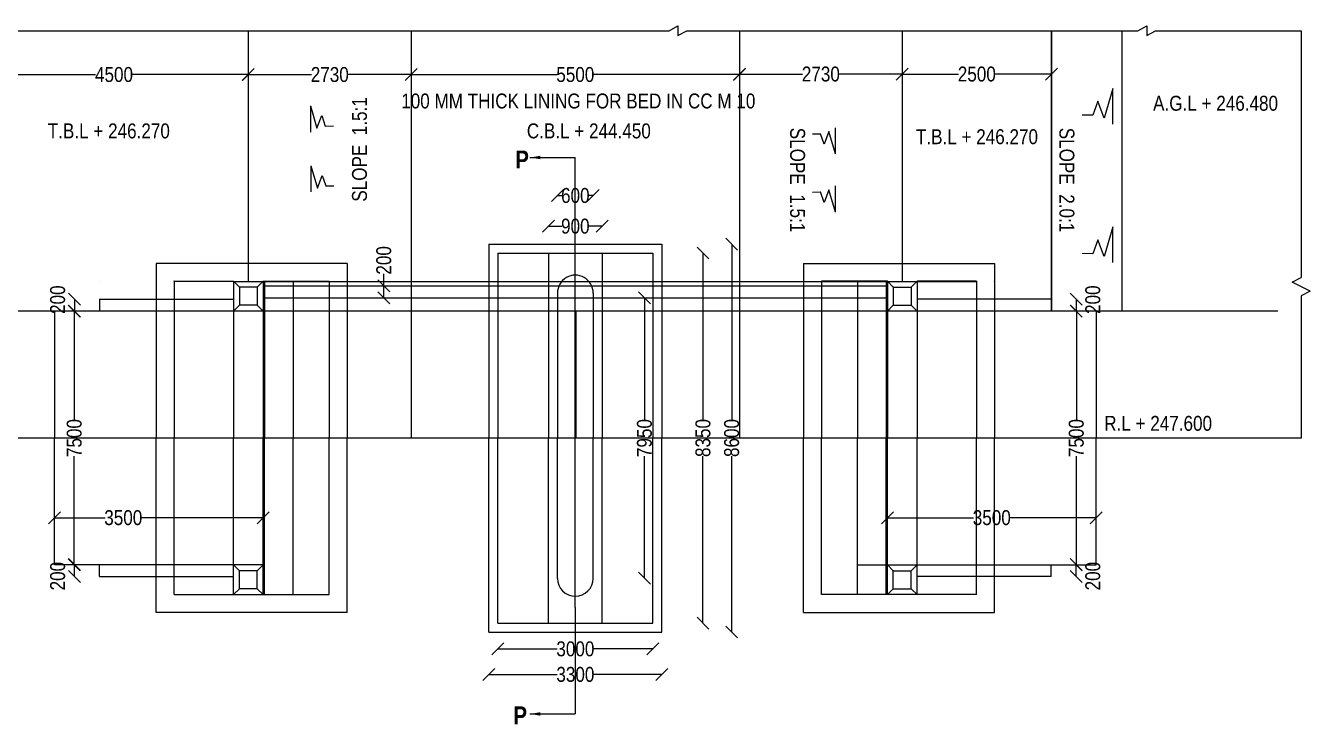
# Model space of a CAD drawing. Header units: millimetres. Extents: x 449734 to 511101, y -148614 to -102958.
# Drawn here: x 463868 to 485397, y -127944 to -116236 of the extents above; entities that cross this region are included whole.
import ezdxf

# ---------------------------------------------------------------- set-up
doc = ezdxf.new("R2010")
doc.units = ezdxf.units.MM
doc.header["$LTSCALE"] = 300
doc.header["$MEASUREMENT"] = 0
doc.layers.add('MAIN', color=7, linetype='Continuous')
doc.styles.add('ARIAL NARROW', font='ARIALN.TTF', dxfattribs={"height": 250})
doc.dimstyles.get("Standard").update_dxf_attribs({"dimtxt": 200, "dimasz": 200, "dimexe": 0.18, "dimexo": 0.0625, "dimgap": 0.09, "dimtad": 0, "dimdec": 0, "dimzin": 0, "dimdsep": 46, "dimtxsty": 'ARIAL NARROW', "dimcen": 0.0851, "dimdle": 0.1, "dimse1": 1, "dimse2": 1, "dimadec": 0, "dimazin": 0, "dimtfac": 1, "dimtdec": 0, "dimtofl": 0, "dimtmove": 0, "dimatfit": 3, "dimfxl": 1, "dimtolj": 1, "dimtzin": 0, "dimarcsym": 0})
doc.dimstyles.new('STANDARD$0', dxfattribs={"dimscale": 88.888889, "dimtxt": 0.02, "dimasz": 0.02, "dimexe": 0.05, "dimexo": 0.1, "dimgap": 0.002, "dimtad": 2, "dimdec": 0, "dimzin": 1, "dimdsep": 46, "dimtxsty": 'Standard', "dimcen": 0.09, "dimadec": 0, "dimazin": 0, "dimtfac": 1, "dimtdec": 4, "dimtofl": 0, "dimtmove": 0, "dimatfit": 3, "dimfxl": 1, "dimtolj": 1, "dimtzin": 1, "dimarcsym": 0})
doc.dimstyles.new('STANDARD$7', dxfattribs={"dimtxt": 2, "dimasz": 2, "dimexe": 1.25, "dimexo": 0.625, "dimtad": 1, "dimdec": 0, "dimlfac": 0.5, "dimdsep": 46, "dimtxsty": 'ARIAL NARROW', "dimcen": 2.5, "dimdle": 0.1, "dimse1": 1, "dimse2": 1, "dimadec": 0, "dimazin": 0, "dimtfac": 1, "dimtdec": 0, "dimtmove": 0, "dimatfit": 3, "dimfxl": 1, "dimtolj": 1, "dimtzin": 0, "dimarcsym": 0})

# ---------------------------------------------------------------- blocks, each defined once
blk = doc.blocks.new('_Oblique')
at = {"color": 0, "linetype": 'ByBlock', "lineweight": -2}
blk.add_line((-0.5, -0.5), (0.5, 0.5), dxfattribs=at)
blk = doc.blocks.new('*D17')
at = {"layer": 'Defpoints', "color": 0, "lineweight": 9, "transparency": 16777216}
for p in [(469448, -120597), (469870, -120597), (469448, -120797)]:
    blk.add_point(p, dxfattribs=at)
at = {"layer": 'MAIN', "color": 0, "lineweight": -2, "transparency": 16777216}
for p, q in [((469870, -120597), (469870, -120397)), ((469870, -120797), (469870, -120597))]:
    blk.add_line(p, q, dxfattribs=at)
at = {"layer": 'MAIN', "color": 0, "lineweight": -2, "transparency": 16777216, "xscale": 200, "yscale": 200, "zscale": 200}
for p, rotation in [((469870, -120597), 90), ((469870, -120797), 270)]:
    blk.add_blockref('_Oblique', p, dxfattribs=dict(at, rotation=rotation))
at = {"layer": 'MAIN', "color": 0, "lineweight": 9, "transparency": 16777216, "insert": (469870, -120169), "char_height": 250, "attachment_point": 5, "rotation": 90, "style": 'ARIAL NARROW'}
blk.add_mtext('\\A1;200', dxfattribs=at)
blk = doc.blocks.new('*D18')
at = {"layer": 'Defpoints', "color": 0, "lineweight": 9, "transparency": 16777216}
for p in [(478309, -123148), (481809, -123148), (478309, -124482)]:
    blk.add_point(p, dxfattribs=at)
at = {"layer": 'MAIN', "color": 0, "lineweight": -2, "transparency": 16777216}
for p, q in [((478309, -124482), (479753, -124482)), ((481809, -124482), (480365, -124482))]:
    blk.add_line(p, q, dxfattribs=at)
at = {"layer": 'MAIN', "color": 0, "lineweight": -2, "transparency": 16777216, "xscale": 200, "yscale": 200, "zscale": 200, "rotation": 180}
blk.add_blockref('_Oblique', (478309, -124482), dxfattribs=at)
at = {"layer": 'MAIN', "color": 0, "lineweight": -2, "transparency": 16777216, "xscale": 200, "yscale": 200, "zscale": 200}
blk.add_blockref('_Oblique', (481809, -124482), dxfattribs=at)
at = {"layer": 'MAIN', "color": 0, "lineweight": 9, "transparency": 16777216, "insert": (480059, -124482), "char_height": 250, "attachment_point": 5, "style": 'ARIAL NARROW'}
blk.add_mtext('\\A1;3500', dxfattribs=at)
blk = doc.blocks.new('*D19')
at = {"layer": 'Defpoints', "color": 0, "lineweight": 9, "transparency": 16777216}
for p in [(465039, -121022), (464682, -125272), (465039, -125272)]:
    blk.add_point(p, dxfattribs=at)
at = {"layer": 'MAIN', "color": 0, "lineweight": -2, "transparency": 16777216}
for p, q in [((464682, -121022), (464682, -122842)), ((464682, -125272), (464682, -123452))]:
    blk.add_line(p, q, dxfattribs=at)
at = {"layer": 'MAIN', "color": 0, "lineweight": -2, "transparency": 16777216, "xscale": 200, "yscale": 200, "zscale": 200}
for p, rotation in [((464682, -121022), 90), ((464682, -125272), 270)]:
    blk.add_blockref('_Oblique', p, dxfattribs=dict(at, rotation=rotation))
at = {"layer": 'MAIN', "color": 0, "lineweight": 9, "transparency": 16777216, "insert": (464682, -123147), "char_height": 250, "attachment_point": 5, "rotation": 90, "style": 'ARIAL NARROW'}
blk.add_mtext('\\A1;7500', dxfattribs=at)
blk = doc.blocks.new('*D20')
at = {"layer": 'Defpoints', "color": 0, "lineweight": 9, "transparency": 16777216}
for p in [(471779, -126248), (474380, -126248), (474380, -126681)]:
    blk.add_point(p, dxfattribs=at)
at = {"layer": 'MAIN', "color": 0, "lineweight": -2, "transparency": 16777216}
for p, q in [((471779, -126681), (472774, -126681)), ((474380, -126681), (473385, -126681))]:
    blk.add_line(p, q, dxfattribs=at)
at = {"layer": 'MAIN', "color": 0, "lineweight": -2, "transparency": 16777216, "xscale": 200, "yscale": 200, "zscale": 200, "rotation": 180}
blk.add_blockref('_Oblique', (471779, -126681), dxfattribs=at)
at = {"layer": 'MAIN', "color": 0, "lineweight": -2, "transparency": 16777216, "xscale": 200, "yscale": 200, "zscale": 200}
blk.add_blockref('_Oblique', (474380, -126681), dxfattribs=at)
at = {"layer": 'MAIN', "color": 0, "lineweight": 9, "transparency": 16777216, "insert": (473080, -126681), "char_height": 250, "attachment_point": 5, "style": 'ARIAL NARROW'}
blk.add_mtext('\\A1;3000', dxfattribs=at)
blk = doc.blocks.new('*D21')
at = {"layer": 'Defpoints', "color": 0, "lineweight": 9, "transparency": 16777216}
for p in [(471629, -126398), (474530, -126398), (474530, -127109)]:
    blk.add_point(p, dxfattribs=at)
at = {"layer": 'MAIN', "color": 0, "lineweight": -2, "transparency": 16777216}
for p, q in [((471629, -127109), (472774, -127109)), ((474530, -127109), (473385, -127109))]:
    blk.add_line(p, q, dxfattribs=at)
at = {"layer": 'MAIN', "color": 0, "lineweight": -2, "transparency": 16777216, "xscale": 200, "yscale": 200, "zscale": 200, "rotation": 180}
blk.add_blockref('_Oblique', (471629, -127109), dxfattribs=at)
at = {"layer": 'MAIN', "color": 0, "lineweight": -2, "transparency": 16777216, "xscale": 200, "yscale": 200, "zscale": 200}
blk.add_blockref('_Oblique', (474530, -127109), dxfattribs=at)
at = {"layer": 'MAIN', "color": 0, "lineweight": 9, "transparency": 16777216, "insert": (473080, -127109), "char_height": 250, "attachment_point": 5, "style": 'ARIAL NARROW'}
blk.add_mtext('\\A1;3300', dxfattribs=at)
blk = doc.blocks.new('*D22')
at = {"layer": 'Defpoints', "color": 0, "lineweight": 9, "transparency": 16777216}
for p in [(473882, -120797), (473582, -125497), (474238, -125497)]:
    blk.add_point(p, dxfattribs=at)
at = {"layer": 'MAIN', "color": 0, "lineweight": -2, "transparency": 16777216}
for p, q in [((474238, -120797), (474238, -122842)), ((474238, -125497), (474238, -123452))]:
    blk.add_line(p, q, dxfattribs=at)
at = {"layer": 'MAIN', "color": 0, "lineweight": -2, "transparency": 16777216, "xscale": 200, "yscale": 200, "zscale": 200}
for p, rotation in [((474238, -120797), 90), ((474238, -125497), 270)]:
    blk.add_blockref('_Oblique', p, dxfattribs=dict(at, rotation=rotation))
at = {"layer": 'MAIN', "color": 0, "lineweight": 9, "transparency": 16777216, "insert": (474238, -123147), "char_height": 250, "attachment_point": 5, "rotation": 90, "style": 'ARIAL NARROW'}
blk.add_mtext('\\A1;7950', dxfattribs=at)
blk = doc.blocks.new('*D23')
at = {"layer": 'Defpoints', "color": 0, "lineweight": 9, "transparency": 16777216}
for p in [(474679, -120046), (474679, -126247), (475219, -126247)]:
    blk.add_point(p, dxfattribs=at)
at = {"layer": 'MAIN', "color": 0, "lineweight": -2, "transparency": 16777216}
for p, q in [((475219, -120046), (475219, -122840)), ((475219, -126247), (475219, -123452))]:
    blk.add_line(p, q, dxfattribs=at)
at = {"layer": 'MAIN', "color": 0, "lineweight": -2, "transparency": 16777216, "xscale": 200, "yscale": 200, "zscale": 200}
for p, rotation in [((475219, -120046), 90), ((475219, -126247), 270)]:
    blk.add_blockref('_Oblique', p, dxfattribs=dict(at, rotation=rotation))
at = {"layer": 'MAIN', "color": 0, "lineweight": 9, "transparency": 16777216, "insert": (475219, -123146), "char_height": 250, "attachment_point": 5, "rotation": 90, "style": 'ARIAL NARROW'}
blk.add_mtext('\\A1;8350', dxfattribs=at)
blk = doc.blocks.new('*D24')
at = {"layer": 'Defpoints', "color": 0, "lineweight": 9, "transparency": 16777216}
for p in [(474829, -119896), (474829, -126397), (475700, -126397)]:
    blk.add_point(p, dxfattribs=at)
at = {"layer": 'MAIN', "color": 0, "lineweight": -2, "transparency": 16777216}
for p, q in [((475700, -119896), (475700, -122840)), ((475700, -126397), (475700, -123452))]:
    blk.add_line(p, q, dxfattribs=at)
at = {"layer": 'MAIN', "color": 0, "lineweight": -2, "transparency": 16777216, "xscale": 200, "yscale": 200, "zscale": 200}
for p, rotation in [((475700, -119896), 90), ((475700, -126397), 270)]:
    blk.add_blockref('_Oblique', p, dxfattribs=dict(at, rotation=rotation))
at = {"layer": 'MAIN', "color": 0, "lineweight": 9, "transparency": 16777216, "insert": (475700, -123146), "char_height": 250, "attachment_point": 5, "rotation": 90, "style": 'ARIAL NARROW'}
blk.add_mtext('\\A1;8600', dxfattribs=at)
blk = doc.blocks.new('*D25')
at = {"layer": 'Defpoints', "color": 0, "lineweight": 9, "transparency": 16777216}
for p in [(473529, -119597), (472629, -120047), (473529, -120047)]:
    blk.add_point(p, dxfattribs=at)
at = {"layer": 'MAIN', "color": 0, "lineweight": -2, "transparency": 16777216}
for p, q in [((472629, -119597), (472853, -119597)), ((473529, -119597), (473305, -119597))]:
    blk.add_line(p, q, dxfattribs=at)
at = {"layer": 'MAIN', "color": 0, "lineweight": -2, "transparency": 16777216, "xscale": 200, "yscale": 200, "zscale": 200, "rotation": 180}
blk.add_blockref('_Oblique', (472629, -119597), dxfattribs=at)
at = {"layer": 'MAIN', "color": 0, "lineweight": -2, "transparency": 16777216, "xscale": 200, "yscale": 200, "zscale": 200}
blk.add_blockref('_Oblique', (473529, -119597), dxfattribs=at)
at = {"layer": 'MAIN', "color": 0, "lineweight": 9, "transparency": 16777216, "insert": (473079, -119597), "char_height": 250, "attachment_point": 5, "style": 'ARIAL NARROW'}
blk.add_mtext('\\A1;900', dxfattribs=at)
blk = doc.blocks.new('*D43')
at = {"layer": 'Defpoints', "color": 0, "lineweight": 9, "transparency": 16777216}
for p in [(473379, -119083), (472779, -120717), (473379, -120797)]:
    blk.add_point(p, dxfattribs=at)
at = {"layer": 'MAIN', "color": 0, "lineweight": -2, "transparency": 16777216}
for p, q in [((472779, -119083), (472852, -119083)), ((473379, -119083), (473306, -119083))]:
    blk.add_line(p, q, dxfattribs=at)
at = {"layer": 'MAIN', "color": 0, "lineweight": -2, "transparency": 16777216, "xscale": 200, "yscale": 200, "zscale": 200, "rotation": 180}
blk.add_blockref('_Oblique', (472779, -119083), dxfattribs=at)
at = {"layer": 'MAIN', "color": 0, "lineweight": -2, "transparency": 16777216, "xscale": 200, "yscale": 200, "zscale": 200}
blk.add_blockref('_Oblique', (473379, -119083), dxfattribs=at)
at = {"layer": 'MAIN', "color": 0, "lineweight": 9, "transparency": 16777216, "insert": (473079, -119083), "char_height": 250, "attachment_point": 5, "style": 'ARIAL NARROW'}
blk.add_mtext('\\A1;600', dxfattribs=at)
blk = doc.blocks.new('*D33')
at = {"layer": 'Defpoints', "color": 0, "lineweight": 9, "transparency": 16777216}
for p in [(464349, -123148), (467849, -123148), (467849, -124482)]:
    blk.add_point(p, dxfattribs=at)
at = {"layer": 'MAIN', "color": 0, "lineweight": -2, "transparency": 16777216}
for p, q in [((464349, -124482), (465197, -124482)), ((467849, -124482), (465809, -124482))]:
    blk.add_line(p, q, dxfattribs=at)
at = {"layer": 'MAIN', "color": 0, "lineweight": -2, "transparency": 16777216, "xscale": 200, "yscale": 200, "zscale": 200, "rotation": 180}
blk.add_blockref('_Oblique', (464349, -124482), dxfattribs=at)
at = {"layer": 'MAIN', "color": 0, "lineweight": -2, "transparency": 16777216, "xscale": 200, "yscale": 200, "zscale": 200}
blk.add_blockref('_Oblique', (467849, -124482), dxfattribs=at)
at = {"layer": 'MAIN', "color": 0, "lineweight": 9, "transparency": 16777216, "insert": (465503, -124482), "char_height": 250, "attachment_point": 5, "style": 'ARIAL NARROW'}
blk.add_mtext('\\A1;3500', dxfattribs=at)
blk = doc.blocks.new('*D34')
at = {"layer": 'Defpoints', "color": 0, "lineweight": 9, "transparency": 16777216}
for p in [(470329, -117056), (475829, -117056), (475829, -117344)]:
    blk.add_point(p, dxfattribs=at)
at = {"layer": 'MAIN', "color": 0, "lineweight": -2, "transparency": 16777216}
for p, q in [((470329, -117056), (472773, -117056)), ((475829, -117056), (473385, -117056))]:
    blk.add_line(p, q, dxfattribs=at)
at = {"layer": 'MAIN', "color": 0, "lineweight": -2, "transparency": 16777216, "xscale": 200, "yscale": 200, "zscale": 200, "rotation": 180}
blk.add_blockref('_Oblique', (470329, -117056), dxfattribs=at)
at = {"layer": 'MAIN', "color": 0, "lineweight": -2, "transparency": 16777216, "xscale": 200, "yscale": 200, "zscale": 200}
blk.add_blockref('_Oblique', (475829, -117056), dxfattribs=at)
at = {"layer": 'MAIN', "color": 0, "lineweight": 9, "transparency": 16777216, "insert": (473079, -117056), "char_height": 250, "attachment_point": 5, "style": 'ARIAL NARROW'}
blk.add_mtext('\\A1;5500', dxfattribs=at)
blk = doc.blocks.new('*D35')
at = {"layer": 'Defpoints', "color": 0, "lineweight": 9, "transparency": 16777216}
for p in [(475829, -117056), (478559, -117048), (478559, -117048)]:
    blk.add_point(p, dxfattribs=at)
at = {"layer": 'MAIN', "color": 0, "lineweight": -2, "transparency": 16777216}
for p, q in [((475829, -117048), (476886, -117048)), ((478559, -117048), (477501, -117048))]:
    blk.add_line(p, q, dxfattribs=at)
at = {"layer": 'MAIN', "color": 0, "lineweight": -2, "transparency": 16777216, "xscale": 200, "yscale": 200, "zscale": 200, "rotation": 180}
blk.add_blockref('_Oblique', (475829, -117048), dxfattribs=at)
at = {"layer": 'MAIN', "color": 0, "lineweight": -2, "transparency": 16777216, "xscale": 200, "yscale": 200, "zscale": 200}
blk.add_blockref('_Oblique', (478559, -117048), dxfattribs=at)
at = {"layer": 'MAIN', "color": 0, "lineweight": 9, "transparency": 16777216, "insert": (477194, -117048), "char_height": 250, "attachment_point": 5, "style": 'ARIAL NARROW'}
blk.add_mtext('\\A1;2730', dxfattribs=at)
blk = doc.blocks.new('*D36')
at = {"layer": 'Defpoints', "color": 0, "lineweight": 9, "transparency": 16777216}
for p in [(478558, -117048), (481058, -117048), (481058, -117048)]:
    blk.add_point(p, dxfattribs=at)
at = {"layer": 'MAIN', "color": 0, "lineweight": -2, "transparency": 16777216}
for p, q in [((478558, -117048), (479500, -117048)), ((481058, -117048), (480116, -117048))]:
    blk.add_line(p, q, dxfattribs=at)
at = {"layer": 'MAIN', "color": 0, "lineweight": -2, "transparency": 16777216, "xscale": 200, "yscale": 200, "zscale": 200, "rotation": 180}
blk.add_blockref('_Oblique', (478558, -117048), dxfattribs=at)
at = {"layer": 'MAIN', "color": 0, "lineweight": -2, "transparency": 16777216, "xscale": 200, "yscale": 200, "zscale": 200}
blk.add_blockref('_Oblique', (481058, -117048), dxfattribs=at)
at = {"layer": 'MAIN', "color": 0, "lineweight": 9, "transparency": 16777216, "insert": (479808, -117048), "char_height": 250, "attachment_point": 5, "style": 'ARIAL NARROW'}
blk.add_mtext('\\A1;2500', dxfattribs=at)
blk = doc.blocks.new('*D37')
at = {"layer": 'Defpoints', "color": 0, "lineweight": 9, "transparency": 16777216}
for p in [(463098, -117056), (463098, -117056), (467598, -117056)]:
    blk.add_point(p, dxfattribs=at)
at = {"layer": 'MAIN', "color": 0, "lineweight": -2, "transparency": 16777216}
for p, q in [((463098, -117056), (465038, -117056)), ((467598, -117056), (465658, -117056))]:
    blk.add_line(p, q, dxfattribs=at)
at = {"layer": 'MAIN', "color": 0, "lineweight": -2, "transparency": 16777216, "xscale": 200, "yscale": 200, "zscale": 200, "rotation": 180}
blk.add_blockref('_Oblique', (463098, -117056), dxfattribs=at)
at = {"layer": 'MAIN', "color": 0, "lineweight": -2, "transparency": 16777216, "xscale": 200, "yscale": 200, "zscale": 200}
blk.add_blockref('_Oblique', (467598, -117056), dxfattribs=at)
at = {"layer": 'MAIN', "color": 0, "lineweight": 9, "transparency": 16777216, "insert": (465348, -117056), "char_height": 250, "attachment_point": 5, "style": 'ARIAL NARROW'}
blk.add_mtext('\\A1;4500', dxfattribs=at)
blk = doc.blocks.new('*D39')
at = {"layer": 'Defpoints', "color": 0, "lineweight": 9, "transparency": 16777216}
for p in [(467599, -117056), (467599, -117056), (470329, -117056)]:
    blk.add_point(p, dxfattribs=at)
at = {"layer": 'MAIN', "color": 0, "lineweight": -2, "transparency": 16777216}
for p, q in [((467599, -117056), (468657, -117056)), ((470329, -117056), (469272, -117056))]:
    blk.add_line(p, q, dxfattribs=at)
at = {"layer": 'MAIN', "color": 0, "lineweight": -2, "transparency": 16777216, "xscale": 200, "yscale": 200, "zscale": 200, "rotation": 180}
blk.add_blockref('_Oblique', (467599, -117056), dxfattribs=at)
at = {"layer": 'MAIN', "color": 0, "lineweight": -2, "transparency": 16777216, "xscale": 200, "yscale": 200, "zscale": 200}
blk.add_blockref('_Oblique', (470329, -117056), dxfattribs=at)
at = {"layer": 'MAIN', "color": 0, "lineweight": 9, "transparency": 16777216, "insert": (468964, -117056), "char_height": 250, "attachment_point": 5, "style": 'ARIAL NARROW'}
blk.add_mtext('\\A1;2730', dxfattribs=at)
blk = doc.blocks.new('*D65')
at = {"layer": 'Defpoints', "color": 0, "lineweight": 9, "transparency": 16777216}
for p in [(464685, -120821), (464684, -121021), (464684, -121021)]:
    blk.add_point(p, dxfattribs=at)
at = {"layer": 'MAIN', "color": 0, "lineweight": -2, "transparency": 16777216}
blk.add_line((464684, -120821), (464684, -121021), dxfattribs=at)
at = {"layer": 'MAIN', "color": 0, "lineweight": -2, "transparency": 16777216, "xscale": 200, "yscale": 200, "zscale": 200}
for p, rotation in [((464684, -120821), 90), ((464684, -121021), 270)]:
    blk.add_blockref('_Oblique', p, dxfattribs=dict(at, rotation=rotation))
at = {"layer": 'MAIN', "color": 0, "lineweight": 9, "transparency": 16777216, "insert": (464404, -120828), "char_height": 250, "attachment_point": 5, "rotation": 90, "style": 'ARIAL NARROW'}
blk.add_mtext('\\A1;200', dxfattribs=at)
blk = doc.blocks.new('*D66')
at = {"layer": 'Defpoints', "color": 0, "lineweight": 9, "transparency": 16777216}
for p in [(464684, -125268), (464684, -125268), (464685, -125468)]:
    blk.add_point(p, dxfattribs=at)
at = {"layer": 'MAIN', "color": 0, "lineweight": -2, "transparency": 16777216}
blk.add_line((464684, -125468), (464684, -125268), dxfattribs=at)
at = {"layer": 'MAIN', "color": 0, "lineweight": -2, "transparency": 16777216, "xscale": 200, "yscale": 200, "zscale": 200}
for p, rotation in [((464684, -125268), 90), ((464684, -125468), 270)]:
    blk.add_blockref('_Oblique', p, dxfattribs=dict(at, rotation=rotation))
at = {"layer": 'MAIN', "color": 0, "lineweight": 9, "transparency": 16777216, "insert": (464404, -125461), "char_height": 250, "attachment_point": 5, "rotation": 90, "style": 'ARIAL NARROW'}
blk.add_mtext('\\A1;200', dxfattribs=at)
blk = doc.blocks.new('*D69')
at = {"layer": 'Defpoints', "color": 0, "lineweight": 9, "transparency": 16777216}
for p in [(481119, -121022), (481119, -125272), (481476, -125272)]:
    blk.add_point(p, dxfattribs=at)
at = {"layer": 'MAIN', "color": 0, "lineweight": -2, "transparency": 16777216}
for p, q in [((481476, -121022), (481476, -122842)), ((481476, -125272), (481476, -123452))]:
    blk.add_line(p, q, dxfattribs=at)
at = {"layer": 'MAIN', "color": 0, "lineweight": -2, "transparency": 16777216, "xscale": 200, "yscale": 200, "zscale": 200}
for p, rotation in [((481476, -121022), 90), ((481476, -125272), 270)]:
    blk.add_blockref('_Oblique', p, dxfattribs=dict(at, rotation=rotation))
at = {"layer": 'MAIN', "color": 0, "lineweight": 9, "transparency": 16777216, "insert": (481476, -123147), "char_height": 250, "attachment_point": 5, "rotation": 90, "style": 'ARIAL NARROW'}
blk.add_mtext('\\A1;7500', dxfattribs=at)
blk = doc.blocks.new('*D67')
at = {"layer": 'Defpoints', "color": 0, "lineweight": 9, "transparency": 16777216}
for p in [(481473, -120821), (481474, -121021), (481474, -121021)]:
    blk.add_point(p, dxfattribs=at)
at = {"layer": 'MAIN', "color": 0, "lineweight": -2, "transparency": 16777216}
blk.add_line((481474, -120821), (481474, -121021), dxfattribs=at)
at = {"layer": 'MAIN', "color": 0, "lineweight": -2, "transparency": 16777216, "xscale": 200, "yscale": 200, "zscale": 200}
for p, rotation in [((481474, -120821), 90), ((481474, -121021), 270)]:
    blk.add_blockref('_Oblique', p, dxfattribs=dict(at, rotation=rotation))
at = {"layer": 'MAIN', "color": 0, "lineweight": 9, "transparency": 16777216, "insert": (481753, -120828), "char_height": 250, "attachment_point": 5, "rotation": 90, "style": 'ARIAL NARROW'}
blk.add_mtext('\\A1;200', dxfattribs=at)
blk = doc.blocks.new('*D68')
at = {"layer": 'Defpoints', "color": 0, "lineweight": 9, "transparency": 16777216}
for p in [(481474, -125268), (481474, -125268), (481473, -125468)]:
    blk.add_point(p, dxfattribs=at)
at = {"layer": 'MAIN', "color": 0, "lineweight": -2, "transparency": 16777216}
blk.add_line((481474, -125468), (481474, -125268), dxfattribs=at)
at = {"layer": 'MAIN', "color": 0, "lineweight": -2, "transparency": 16777216, "xscale": 200, "yscale": 200, "zscale": 200}
for p, rotation in [((481474, -125268), 90), ((481474, -125468), 270)]:
    blk.add_blockref('_Oblique', p, dxfattribs=dict(at, rotation=rotation))
at = {"layer": 'MAIN', "color": 0, "lineweight": 9, "transparency": 16777216, "insert": (481753, -125461), "char_height": 250, "attachment_point": 5, "rotation": 90, "style": 'ARIAL NARROW'}
blk.add_mtext('\\A1;200', dxfattribs=at)

msp = doc.modelspace()

# ---------------------------------------------------------------- linework, layer by layer
at = {"color": 0, "linetype": 'ByBlock', "lineweight": 9}
for p, q in [((466353.4, -120520), (467349.2, -120520)), ((479804.6, -120520), (478808.8, -120520)), ((466353.4, -125771.3), (467349.2, -125771.4)), ((467349.2, -125771.4), (468953.2, -125771.4)), ((478808.8, -125771.4), (477204.8, -125771.4)), ((479804.6, -125771.3), (478808.8, -125771.4))]:
    msp.add_line(p, q, dxfattribs=at)
at = {"layer": 'MAIN', "color": 0, "lineweight": 9}
for p, q in [((474649.8, -116325), (474799.8, -116236.4)), ((474799.8, -116236.4), (474799.8, -116401.5)), ((482505.2, -116325), (482655.2, -116236.4)), ((482655.2, -116236.4), (482655.2, -116401.5)), ((462569.2, -116325), (474649.8, -116325)), ((467598.5, -116326.5), (467598.2, -120521.4)), ((470329, -116325), (470329, -123147.5)), ((474799.8, -116401.5), (474949.8, -116325)), ((474949.8, -116325), (482505.2, -116325)), ((475829, -116325), (475829, -123147.5)), ((478558.3, -116320.6), (478558.6, -120515.6)), ((481058, -116316.2), (481058.2, -121013.1)), ((481058.2, -116318.4), (481058.4, -121015.3)), ((481058.2, -121017.1), (481058.2, -116319.7)), ((482239.4, -116322.8), (482239.5, -121019.6)), ((482655.2, -116401.5), (482805.2, -116325)), ((482805.2, -116325), (485245.5, -116325.1)), ((485245.5, -116324.7), (485245.5, -120455.6)), ((482086.3, -117287.3), (481941.7, -117785.6)), ((482082.7, -117299.8), (482082.7, -117886.1)), ((481834.7, -117503.8), (481754.7, -117737.2)), ((481941.7, -117785.6), (481834.7, -117503.8)), ((468640.7, -117580.6), (468749.2, -117954.3)), ((468640.7, -117580.6), (468640.7, -118020.3)), ((468749.2, -117954.3), (468829.5, -117742.9)), ((468829.5, -117742.9), (468889.5, -117918)), ((481754.7, -117737.2), (481573.6, -117735.7)), ((468889.5, -117918), (469025.3, -117916.9)), ((477438.7, -118385.9), (477438.7, -117946.2)), ((477054.2, -118049.6), (477190, -118048.5)), ((477250, -118223.6), (477190, -118048.5)), ((477330.2, -118012.2), (477250, -118223.6)), ((477438.7, -118385.9), (477330.2, -118012.2)), ((468647.3, -118583.2), (468647.3, -119022.9)), ((468647.3, -118583.2), (468755.8, -118956.9)), ((473079, -125986.5), (473079, -118445.2)), ((468755.8, -118956.9), (468836, -118745.5)), ((468836, -118745.5), (468896, -118920.6)), ((468896, -118920.6), (469031.8, -118919.5)), ((477054.2, -119023.5), (477190, -119022.4)), ((477250, -119197.5), (477190, -119022.4)), ((477330.2, -118986.2), (477250, -119197.5)), ((477438.7, -119359.8), (477330.2, -118986.2)), ((477438.7, -119359.8), (477438.7, -118920.1)), ((482086.3, -119607.7), (481941.7, -120105.9)), ((482082.7, -119620.2), (482082.7, -120206.4)), ((471629.3, -119897.5), (471629.8, -119897)), ((471629.3, -119897.5), (471629.3, -123147)), ((471629.8, -119897), (473079, -119897.1)), ((473079, -119897.1), (474528.2, -119897.1)), ((474528.7, -119897.6), (474528.7, -123147)), ((481834.7, -119824.1), (481754.7, -120057.5)), ((481941.7, -120105.9), (481834.7, -119824.1)), ((471779.3, -120047.5), (471779.3, -123147)), ((471779.8, -120047), (473079, -120047.1)), ((472629.1, -120047.1), (472628.9, -123147)), ((473079, -120047.1), (474378.2, -120047.1)), ((473529, -120047.1), (473528.9, -123147.1)), ((474378.7, -120047.6), (474378.7, -123147)), ((481754.7, -120057.5), (481573.6, -120056)), ((466052.9, -120220.5), (466052.7, -123144.6)), ((469252.7, -120220), (466053.4, -120220)), ((469253.2, -120220.5), (469253, -123144.6)), ((476904.8, -120220.5), (476905, -123144.6)), ((476905.3, -120220), (480104.6, -120220)), ((480105.1, -120220.5), (480105.3, -123144.6)), ((465104.4, -120522.3), (465103.9, -120522.8)), ((466353.4, -120520), (466353.3, -123144.5)), ((467349.2, -120522), (467349, -123144.4)), ((467449.2, -120620.5), (467349.2, -120520)), ((467349.7, -120521.5), (479808.2, -120522.3)), ((467749.2, -120620.5), (467849.2, -120520)), ((467849.2, -120520), (467849, -123144.5)), ((467849.2, -120520), (468953.2, -120520)), ((467869.2, -120521.5), (467869, -123144.5)), ((468349.2, -120521.5), (468349, -123144.5)), ((468953.2, -120520), (468953, -123144.6)), ((477204.8, -120520), (477205, -123144.6)), ((478308.8, -120520), (477204.8, -120520)), ((477808.8, -120521.5), (477809, -123144.5)), ((478288.8, -120521.5), (478289, -123144.5)), ((478308.8, -120520), (478309, -123144.5)), ((478408.8, -120620.5), (478308.8, -120520)), ((478708.8, -120620.5), (478808.8, -120520)), ((478808.8, -120522), (478809, -123144.4)), ((479804.6, -120520), (479804.7, -123144.5)), ((481053.6, -120522.3), (481054.1, -120522.8)), ((485093.7, -120532.9), (485245.5, -120455.6)), ((485397.2, -120687.5), (485093.7, -120532.9)), ((467449.2, -120620.5), (467449.2, -120919.5)), ((467748.7, -120620), (467449.7, -120620)), ((467749.2, -120620.5), (467749.2, -120919.5)), ((467849, -120596.8), (478309, -120597.1)), ((472779, -120717), (472778.9, -123147.1)), ((473379, -120711.8), (473378.9, -123147.1)), ((478408.8, -120620.5), (478408.8, -120919.5)), ((478409.3, -120620), (478708.3, -120620)), ((478708.8, -120620.5), (478708.8, -120919.5)), ((485397.2, -120687.7), (485245.4, -120764.9)), ((485245.4, -120764.9), (485245.4, -123147.5)), ((465103.9, -120821.2), (465103.9, -121022.3)), ((465104, -120821.3), (467349.2, -120821.4)), ((467449.7, -120920), (467349.2, -121019.4)), ((467748.7, -120920), (467449.7, -120920)), ((467749.2, -120919.5), (467849.2, -121019.5)), ((467849, -120796.8), (478309, -120797.1)), ((478408.8, -120919.5), (478308.8, -121019.5)), ((478409.3, -120920), (478708.3, -120920)), ((478708.3, -120920), (478808.8, -121019.4)), ((481054, -120821.3), (478808.8, -120821.4)), ((481054.1, -120821.2), (481054.1, -121022.3)), ((484853.4, -121021.7), (458846.9, -121022.3)), ((464348.8, -121021), (464348.7, -123144.9)), ((473069, -121022.1), (473069, -123147.1)), ((473089, -121022.1), (473089, -123147.1)), ((481809.2, -121021), (481809.3, -123144.9)), ((481809.2, -121021), (481809.3, -123144.9)), ((485245.4, -123147.5), (458846.9, -123147.5)), ((464348.9, -125270), (464348.7, -123146.1)), ((466052.9, -126071.5), (466052.7, -123146.8)), ((466353.4, -125771.3), (466353.3, -123146.8)), ((467349.2, -125771.4), (467349, -123146.9)), ((467849.2, -125771.4), (467849, -123146.9)), ((467869.2, -125771.4), (467869, -123146.9)), ((468349.2, -125771.4), (468349, -123146.9)), ((468953.2, -125771.4), (468953, -123146.8)), ((469253.2, -126071.4), (469253, -123146.8)), ((471629.3, -126397.9), (471629.3, -123147.9)), ((471779.3, -126247.9), (471779.3, -123147.9)), ((472629, -126247.8), (472628.9, -123147.8)), ((472779, -125497.8), (472778.9, -123147.8)), ((473379, -125497.8), (473378.9, -123147.8)), ((473529, -126247.8), (473528.9, -123147.8)), ((474378.7, -126247.9), (474378.7, -123147.9)), ((474528.7, -126397.9), (474528.7, -123147.9)), ((476904.8, -126071.4), (476905, -123146.8)), ((477204.8, -125771.4), (477205, -123146.8)), ((477808.8, -125771.4), (477809, -123146.9)), ((478288.8, -125771.4), (478289, -123146.9)), ((478308.8, -125771.4), (478309, -123146.9)), ((478808.8, -125771.4), (478809, -123146.9)), ((479804.6, -125771.3), (479804.7, -123146.8)), ((480105.1, -126071.5), (480105.3, -123146.8)), ((481809.1, -125271.7), (481809.3, -123146.1)), ((481809.1, -125270), (481809.3, -123146.1)), ((484853.4, -123144.4), (484852.9, -123144.9)), ((467869.2, -125271.4), (464348.9, -125271.7)), ((465103.9, -125467.6), (465103.9, -125266.4)), ((467449.7, -125371.4), (467349.2, -125271.9)), ((467749.2, -125371.9), (467849.2, -125271.9)), ((477808.8, -125271.4), (481809.1, -125271.7)), ((478288.8, -125271.4), (481809.1, -125271.7)), ((478408.8, -125371.9), (478308.8, -125271.9)), ((478708.3, -125371.4), (478808.8, -125271.9)), ((481054.1, -125467.6), (481054.1, -125266.4)), ((465104, -125467.5), (467349.2, -125467.3)), ((467449.2, -125670.9), (467449.2, -125371.9)), ((467748.7, -125371.4), (467449.7, -125371.4)), ((467749.2, -125670.9), (467749.2, -125371.9)), ((478408.8, -125670.9), (478408.8, -125371.9)), ((478409.3, -125371.4), (478708.3, -125371.4)), ((478708.8, -125670.9), (478708.8, -125371.9)), ((481054, -125467.5), (478808.8, -125467.3)), ((467449.2, -125670.9), (467349.2, -125771.4)), ((467748.7, -125671.4), (467449.7, -125671.4)), ((467749.2, -125670.9), (467849.2, -125771.4)), ((478408.8, -125670.9), (478308.8, -125771.4)), ((478409.3, -125671.4), (478708.3, -125671.4)), ((478708.8, -125670.9), (478808.8, -125771.4)), ((469253.2, -126071.4), (466052.9, -126071.5)), ((473079, -125986.5), (473079, -127770)), ((476904.8, -126071.4), (480105.1, -126071.5)), ((471779.3, -126247.9), (473079, -126247.8)), ((473079, -126247.8), (474378.7, -126247.8)), ((471629.3, -126397.9), (473079, -126397.8)), ((473079, -126397.8), (474528.7, -126397.8))]:
    msp.add_line(p, q, dxfattribs=at)
for centre, radius, start, end in [((474528.2, -119897.6), 0.5, 0.00139, 89.99861), ((471779.8, -120047.5), 0.5, 89.99861, 179.99861), ((474378.2, -120047.6), 0.5, 0.00139, 89.99861), ((466053.4, -120220.5), 0.5, 89.99861, 180.00139), ((469252.7, -120220.5), 0.5, 359.99583, 89.99861), ((476905.3, -120220.5), 0.5, 90.00139, 180.00417), ((480104.6, -120220.5), 0.5, 359.99861, 90.00139), ((466053.4, -120520.5), 0.5, 89.99861, 180.00139), ((466353.4, -120520.5), 0.5, 89.99861, 180.00139), ((467349.7, -120522), 0.5, 89.99657, 179.99583), ((473079, -120717), 300, 359.99861, 179.99861), ((478808.3, -120522), 0.5, 0.00417, 90.00343), ((479804.6, -120520.5), 0.5, 359.99861, 90.00139), ((480104.6, -120520.5), 0.5, 359.99861, 90.00139), ((467449.7, -120620.5), 0.5, 89.99861, 179.99583), ((467748.7, -120620.5), 0.5, 359.99583, 89.99861), ((478409.3, -120620.5), 0.5, 90.00139, 180.00417), ((478708.3, -120620.5), 0.5, 0.00417, 90.00139), ((467449.7, -120919.5), 0.5, 179.99583, 269.99861), ((467748.7, -120919.5), 0.5, 269.99861, 359.99583), ((478409.3, -120919.5), 0.5, 180.00417, 270.00139), ((478708.3, -120919.5), 0.5, 270.00139, 0.00417), ((467449.7, -125371.9), 0.5, 90.00139, 180.00417), ((467748.7, -125371.9), 0.5, 0.00417, 90.00139), ((473079, -125497.8), 300, 180.00139, 0.00139), ((478409.3, -125371.9), 0.5, 89.99861, 179.99583), ((478708.3, -125371.9), 0.5, 359.99583, 89.99861), ((467449.7, -125670.9), 0.5, 180.00417, 270.00139), ((467748.7, -125670.9), 0.5, 270.00139, 0.00417), ((478409.3, -125670.9), 0.5, 179.99583, 269.99861), ((478708.3, -125670.9), 0.5, 269.99861, 359.99583)]:
    msp.add_arc(centre, radius, start, end, dxfattribs=at)

# ---------------------------------------------------------------- texts
at = {"layer": 'MAIN', "color": 0, "lineweight": 9, "style": 'ARIAL NARROW'}
for s, p in [('100 MM THICK LINING FOR BED IN CC M 10', (470161.7, -117623)), ('A.G.L + 246.480', (482762.3, -117661.3)), ('T.B.L + 246.270', (464237.7, -118124.5)), ('C.B.L + 244.450', (472266.6, -118124.5)), ('T.B.L + 246.270', (478787.2, -118221.9))]:
    msp.add_text(s, height=250, dxfattribs=at).set_placement(p)
msp.add_text('R.L + 247.600', height=250, rotation=360, dxfattribs=at).set_placement((481943.1, -123025.2))
at = {"layer": 'MAIN', "color": 0, "lineweight": 9, "char_height": 250, "attachment_point": 4, "style": 'ARIAL NARROW'}
for s, insert, rotation in [('SLOPE  1.5:1', (469463.5, -119185.7), 90), ('SLOPE  1.5:1', (476802.8, -117946.5), 270), ('SLOPE  2.0:1', (481315.7, -117946.5), 270)]:
    msp.add_mtext(s, dxfattribs=dict(at, insert=insert, rotation=rotation))
at = {"layer": 'MAIN', "color": 0, "lineweight": 9, "char_height": 300, "attachment_point": 4, "style": 'ARIAL NARROW'}
for insert in [(472072.1, -118478.2), (472040.6, -127794)]:
    msp.add_mtext('{\\fArial Narrow|b1|i0|c0|p34;P}', dxfattribs=dict(at, insert=insert))

# ---------------------------------------------------------------- dimensions: what is measured, and where the dimension line sits
at = {"layer": 'MAIN', "color": 0, "lineweight": 9}
for base, p1, p2, angle, dimstyle, override, picture, middle in [((463098.2, -117056.5), (467598.4, -117056.5), (463098.2, -117056.5), 180, 'STANDARD$0', {"dimscale": 1, "dimtxt": 250, "dimasz": 200, "dimexe": 0.18, "dimexo": 0.0625, "dimgap": 0.09, "dimtad": 0, "dimzin": 0, "dimtxsty": 'ARIAL NARROW', "dimblk1": 'Oblique', "dimblk2": 'Oblique', "dimsah": 1, "dimcen": 0.0851, "dimdle": 0.1, "dimse1": 1, "dimse2": 1, "dimtdec": 0, "dimtzin": 0}, '*D37', (465348.3, -117056.5)), ((467599.4947, -117056.4674), (470329.0105, -117056.4674), (467599.4947, -117056.4674), 180, 'STANDARD$0', {"dimscale": 1, "dimtxt": 250, "dimasz": 200, "dimexe": 0.18, "dimexo": 0.0625, "dimgap": 0.09, "dimtad": 0, "dimzin": 0, "dimtxsty": 'ARIAL NARROW', "dimblk1": 'Oblique', "dimblk2": 'Oblique', "dimsah": 1, "dimcen": 0.0851, "dimdle": 0.1, "dimse1": 1, "dimse2": 1, "dimtdec": 0, "dimtzin": 0}, '*D39', (468964.2526, -117056.4674)), ((469870.3, -120597.2), (469447.9, -120797.2), (469447.9, -120597.2), 90, 'Standard', {"dimtxt": 250, "dimblk1": 'Oblique', "dimblk2": 'Oblique', "dimsah": 1}, '*D17', (469870.3, -120169.2))]:
    dim = msp.add_linear_dim(base=base, p1=p1, p2=p2, angle=angle, dimstyle=dimstyle, override=override, dxfattribs=at)
    dim.commit()
    dim.dimension.update_dxf_attribs({"geometry": picture, "text_midpoint": middle})
for base, p1, p2, dimstyle, override, picture, middle in [((475829, -117056.5), (470329.1, -117056.5), (475829, -117344.5), 'STANDARD$0', {"dimscale": 1, "dimtxt": 250, "dimasz": 200, "dimexe": 0.18, "dimexo": 0.0625, "dimgap": 0.09, "dimtad": 0, "dimzin": 0, "dimtxsty": 'ARIAL NARROW', "dimblk1": 'Oblique', "dimblk2": 'Oblique', "dimsah": 1, "dimcen": 0.0851, "dimdle": 0.1, "dimse1": 1, "dimse2": 1, "dimtdec": 0, "dimtzin": 0}, '*D34', (473079.1, -117056.5)), ((478558.9, -117047.7), (475829, -117056.5), (478558.9, -117047.7), 'STANDARD$0', {"dimscale": 1, "dimtxt": 250, "dimasz": 200, "dimexe": 0.18, "dimexo": 0.0625, "dimgap": 0.09, "dimtad": 0, "dimzin": 0, "dimtxsty": 'ARIAL NARROW', "dimblk1": 'Oblique', "dimblk2": 'Oblique', "dimsah": 1, "dimcen": 0.0851, "dimdle": 0.1, "dimse1": 1, "dimse2": 1, "dimtdec": 0, "dimtzin": 0}, '*D35', (477193.9, -117047.7)), ((481058.1, -117047.7), (478558, -117047.8), (481058.1, -117047.7), 'STANDARD$0', {"dimscale": 1, "dimtxt": 250, "dimasz": 200, "dimexe": 0.18, "dimexo": 0.0625, "dimgap": 0.09, "dimtad": 0, "dimzin": 0, "dimtxsty": 'ARIAL NARROW', "dimblk1": 'Oblique', "dimblk2": 'Oblique', "dimsah": 1, "dimcen": 0.0851, "dimdle": 0.1, "dimse1": 1, "dimse2": 1, "dimtdec": 0, "dimtzin": 0}, '*D36', (479808, -117047.7)), ((478309, -124482.1), (481809, -123147.5), (478309, -123147.5), 'Standard', {"dimtxt": 250, "dimblk1": 'Oblique', "dimblk2": 'Oblique', "dimsah": 1}, '*D18', (480059, -124482.1))]:
    dim = msp.add_linear_dim(base=base, p1=p1, p2=p2, dimstyle=dimstyle, override=override, dxfattribs=at)
    dim.commit()
    dim.dimension.update_dxf_attribs({"geometry": picture, "text_midpoint": middle})
for base, p1, p2, text, picture, middle in [((473379, -119083.4), (472779, -120717), (473379, -120797.1), '600', '*D43', (473079, -119083.4)), ((473529, -119596.8), (472629.1, -120047.1), (473529, -120047.1), '900', '*D25', (473079, -119596.8)), ((474379.7, -126680.7), (471779.3, -126247.9), (474379.7, -126247.8), '3000', '*D20', (473079.5, -126680.7)), ((474529.7, -127108.6), (471629.3, -126397.9), (474529.7, -126397.8), '3300', '*D21', (473079.5, -127108.6))]:
    dim = msp.add_linear_dim(base=base, p1=p1, p2=p2, text=text, dimstyle='Standard', override={"dimtxt": 250, "dimblk1": 'Oblique', "dimblk2": 'Oblique', "dimsah": 1}, dxfattribs=at)
    dim.commit()
    dim.dimension.update_dxf_attribs({"geometry": picture, "text_midpoint": middle})
for base, p1, p2, text, picture, middle in [((475700.1, -126396.9), (474829, -119895.8), (474829.2, -126396.9), '8600', '*D24', (475700.1, -123146.4)), ((475218.6, -126246.9), (474679, -120045.8), (474679.2, -126246.9), '8350', '*D23', (475218.6, -123146.4)), ((474238.2, -125496.9), (473882.2, -120796.9), (473582.2, -125496.9), '7950', '*D22', (474238.2, -123146.9)), ((464682.4, -125271.6), (465039, -121021.6), (465039, -125271.6), '7500', '*D19', (464682.4, -123146.6)), ((481475.6, -125271.6), (481119, -121021.6), (481119, -125271.6), '7500', '*D69', (481475.6, -123146.6))]:
    dim = msp.add_linear_dim(base=base, p1=p1, p2=p2, angle=90, text=text, dimstyle='Standard', override={"dimtxt": 250, "dimblk1": 'Oblique', "dimblk2": 'Oblique', "dimsah": 1}, dxfattribs=at)
    dim.commit()
    dim.dimension.update_dxf_attribs({"geometry": picture, "text_midpoint": middle})
for base, p1, p2, angle, dimstyle, override, picture, middle in [((464684.4, -121021.2), (464684.5, -120821.3), (464684.4, -121021.2), 90, 'STANDARD$0', {"dimscale": 1, "dimtxt": 250, "dimasz": 200, "dimexe": 0.18, "dimexo": 0.0625, "dimgap": 0.09, "dimtad": 0, "dimzin": 0, "dimtxsty": 'ARIAL NARROW', "dimblk1": 'Oblique', "dimblk2": 'Oblique', "dimsah": 1, "dimcen": 0.0851, "dimdle": 0.1, "dimse1": 1, "dimse2": 1, "dimtdec": 0, "dimtmove": 2, "dimtzin": 0}, '*D65', (464404.5, -120828)), ((481473.6, -121021.2), (481473.5, -120821.3), (481473.6, -121021.2), 90, 'STANDARD$0', {"dimscale": 1, "dimtxt": 250, "dimasz": 200, "dimexe": 0.18, "dimexo": 0.0625, "dimgap": 0.09, "dimtad": 0, "dimzin": 0, "dimtxsty": 'ARIAL NARROW', "dimblk1": 'Oblique', "dimblk2": 'Oblique', "dimsah": 1, "dimcen": 0.0851, "dimdle": 0.1, "dimse1": 1, "dimse2": 1, "dimtdec": 0, "dimtmove": 2, "dimtzin": 0}, '*D67', (481753.5, -120828)), ((467849, -124482.2), (464349, -123147.5), (467849, -123147.5), 180, 'Standard', {"dimtxt": 250, "dimblk1": 'Oblique', "dimblk2": 'Oblique', "dimsah": 1}, '*D33', (465502.8, -124482.2)), ((464684.4, -125267.8), (464684.5, -125467.8), (464684.4, -125267.8), 270, 'STANDARD$0', {"dimscale": 1, "dimtxt": 250, "dimasz": 200, "dimexe": 0.18, "dimexo": 0.0625, "dimgap": 0.09, "dimtad": 0, "dimzin": 0, "dimtxsty": 'ARIAL NARROW', "dimblk1": 'Oblique', "dimblk2": 'Oblique', "dimsah": 1, "dimcen": 0.0851, "dimdle": 0.1, "dimse1": 1, "dimse2": 1, "dimtdec": 0, "dimtmove": 2, "dimtzin": 0}, '*D66', (464404.5, -125461)), ((481473.6, -125267.8), (481473.5, -125467.8), (481473.6, -125267.8), 270, 'STANDARD$0', {"dimscale": 1, "dimtxt": 250, "dimasz": 200, "dimexe": 0.18, "dimexo": 0.0625, "dimgap": 0.09, "dimtad": 0, "dimzin": 0, "dimtxsty": 'ARIAL NARROW', "dimblk1": 'Oblique', "dimblk2": 'Oblique', "dimsah": 1, "dimcen": 0.0851, "dimdle": 0.1, "dimse1": 1, "dimse2": 1, "dimtdec": 0, "dimtmove": 2, "dimtzin": 0}, '*D68', (481753.5, -125461))]:
    dim = msp.add_linear_dim(base=base, p1=p1, p2=p2, angle=angle, dimstyle=dimstyle, override=override, dxfattribs=at)
    dim.commit()
    dim.dimension.update_dxf_attribs({"geometry": picture, "text_midpoint": middle, "dimtype": 160})

# ---------------------------------------------------------------- leaders
for points in [[(472318.1, -118445.2), (473079, -118445.2)], [(472318.1, -127770), (473079, -127770)]]:
    msp.add_leader(points, dimstyle='STANDARD$7', override={"dimtxt": 200, "dimasz": 175, "dimexe": 0.18, "dimexo": 0.0625, "dimgap": 0.09, "dimtad": 0, "dimtoh": 1, "dimlfac": 1, "dimzin": 0, "dimcen": 0.09, "dimtdec": 4, "dimtofl": 0}, dxfattribs=at)

doc.saveas('drawing.dxf')
